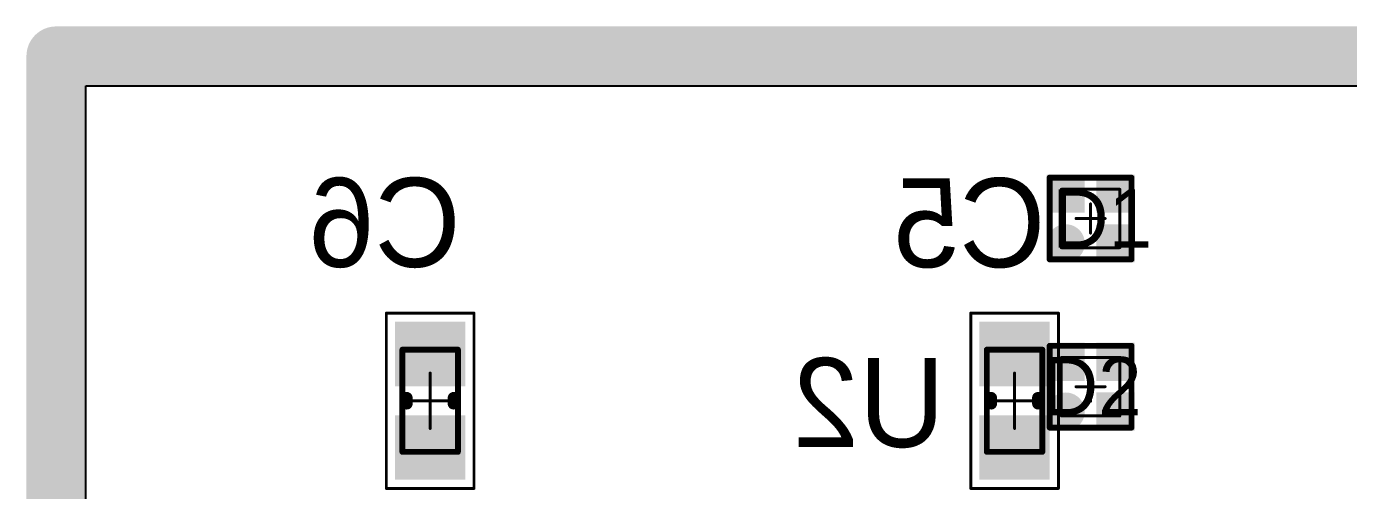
# Model space of a CAD drawing. Header units: millimetres. Extents: x 99 to 211, y 56 to 141.
# Drawn here: x 99.49 to 122.11, y 114.56 to 122.51 of the extents above; entities that cross this region are included whole.
import ezdxf

# ---------------------------------------------------------------- set-up
doc = ezdxf.new("R2010")
doc.units = ezdxf.units.MM
for name, color, linetype in [('BottomLayer', 5, 'Continuous'), ('BottomOverlay', 54, 'Continuous'), ('BottomPaste', 16, 'Continuous'), ('BottomSolder', 6, 'Continuous'), ('InternalPlane1', 76, 'Continuous'), ('InternalPlane2', 16, 'Continuous'), ('Mechanical12', 56, 'Continuous'), ('Mechanical13', 56, 'Continuous'), ('Mechanical15', 56, 'Continuous'), ('TopLayer', 1, 'Continuous'), ('TopPaste', 8, 'Continuous'), ('TopSolder', 216, 'Continuous')]:
    doc.layers.add(name, color=color, linetype=linetype)

# ---------------------------------------------------------------- blocks, each defined once
blk = doc.blocks.new('CAPC0603_1608_55_N_B_1')
at = {"layer": 'BottomLayer'}
for points in [[(-1.25, 0.5), (-1.25, -0.5), (-0.35, 0.5), (-0.35, -0.5)], [(0.35, 0.5), (0.35, -0.5), (1.25, 0.5), (1.25, -0.5)]]:
    blk.add_solid(points, dxfattribs=at)
at = {"layer": 'BottomOverlay', "const_width": 0.2}
for points in [[(0.05, 0.4), (-0.05, 0.4)], [(0.05, -0.4), (-0.05, -0.4)]]:
    blk.add_lwpolyline(points, dxfattribs=at)
at = {"layer": 'BottomOverlay', "const_width": 0.1}
for points in [[(-0.1, 0.4, 1), (0, 0.4, 1)], [(0, 0.4, 1), (0.1, 0.4, 1)], [(-0.1, -0.4, 1), (0, -0.4, 1)], [(0, -0.4, 1), (0.1, -0.4, 1)]]:
    blk.add_lwpolyline(points, format="xyb", close=True, dxfattribs=at)
at = {"layer": 'BottomPaste'}
for points in [[(-1.25, 0.5), (-1.25, -0.5), (-0.35, 0.5), (-0.35, -0.5)], [(0.35, 0.5), (0.35, -0.5), (1.25, 0.5), (1.25, -0.5)]]:
    blk.add_solid(points, dxfattribs=at)
at = {"layer": 'BottomSolder'}
for points in [[(-1.352, 0.602), (-1.352, -0.602), (-0.248, 0.602), (-0.248, -0.602)], [(0.248, 0.602), (0.248, -0.602), (1.352, 0.602), (1.352, -0.602)]]:
    blk.add_solid(points, dxfattribs=at)
at = {"layer": 'Mechanical13', "const_width": 0.1}
for points in [[(0.875, 0.475), (-0.875, 0.475)], [(-0.875, -0.475), (-0.875, 0.475)], [(0.875, -0.475), (0.875, 0.475)], [(0.875, -0.475), (-0.875, -0.475)]]:
    blk.add_lwpolyline(points, dxfattribs=at)
at = {"layer": 'Mechanical13', "const_width": 0.05}
for points in [[(-0.9, 0.475, 1), (-0.85, 0.475, 1)], [(-0.9, 0.475, 1), (-0.85, 0.475, 1)], [(0.85, 0.475, 1), (0.9, 0.475, 1)], [(0.85, 0.475, 1), (0.9, 0.475, 1)], [(-0.9, -0.475, 1), (-0.85, -0.475, 1)], [(-0.9, -0.475, 1), (-0.85, -0.475, 1)], [(0.85, -0.475, 1), (0.9, -0.475, 1)], [(0.85, -0.475, 1), (0.9, -0.475, 1)]]:
    blk.add_lwpolyline(points, format="xyb", close=True, dxfattribs=at)
at = {"layer": 'Mechanical15', "const_width": 0.05}
for points in [[(1.5, 0.75), (-1.5, 0.75)], [(-1.5, -0.75), (-1.5, 0.75)], [(1.5, -0.75), (1.5, 0.75)], [(0, -0.475), (0, 0.475)], [(0.475, 0), (-0.475, 0)], [(1.5, -0.75), (-1.5, -0.75)]]:
    blk.add_lwpolyline(points, dxfattribs=at)
at = {"layer": 'Mechanical15', "const_width": 0.025}
for points in [[(-1.513, 0.75, 1), (-1.488, 0.75, 1)], [(-1.513, 0.75, 1), (-1.488, 0.75, 1)], [(1.488, 0.75, 1), (1.513, 0.75, 1)], [(1.488, 0.75, 1), (1.513, 0.75, 1)], [(-0.012, 0.475, 1), (0.013, 0.475, 1)], [(-0.487, 0, 1), (-0.462, 0, 1)], [(0.462, 0, 1), (0.487, 0, 1)], [(-0.012, -0.475, 1), (0.013, -0.475, 1)], [(-1.513, -0.75, 1), (-1.488, -0.75, 1)], [(-1.513, -0.75, 1), (-1.488, -0.75, 1)], [(1.488, -0.75, 1), (1.513, -0.75, 1)], [(1.488, -0.75, 1), (1.513, -0.75, 1)]]:
    blk.add_lwpolyline(points, format="xyb", close=True, dxfattribs=at)
blk = doc.blocks.new('CAPC0603_1608_55_N_B_2')
at = {"layer": 'BottomLayer'}
for points in [[(-1.25, 0.5), (-1.25, -0.5), (-0.35, 0.5), (-0.35, -0.5)], [(0.35, 0.5), (0.35, -0.5), (1.25, 0.5), (1.25, -0.5)]]:
    blk.add_solid(points, dxfattribs=at)
at = {"layer": 'BottomOverlay', "const_width": 0.2}
for points in [[(0.05, 0.4), (-0.05, 0.4)], [(0.05, -0.4), (-0.05, -0.4)]]:
    blk.add_lwpolyline(points, dxfattribs=at)
at = {"layer": 'BottomOverlay', "const_width": 0.1}
for points in [[(-0.1, 0.4, 1), (0, 0.4, 1)], [(0, 0.4, 1), (0.1, 0.4, 1)], [(-0.1, -0.4, 1), (0, -0.4, 1)], [(0, -0.4, 1), (0.1, -0.4, 1)]]:
    blk.add_lwpolyline(points, format="xyb", close=True, dxfattribs=at)
at = {"layer": 'BottomPaste'}
for points in [[(-1.25, 0.5), (-1.25, -0.5), (-0.35, 0.5), (-0.35, -0.5)], [(0.35, 0.5), (0.35, -0.5), (1.25, 0.5), (1.25, -0.5)]]:
    blk.add_solid(points, dxfattribs=at)
at = {"layer": 'BottomSolder'}
for points in [[(-1.352, 0.602), (-1.352, -0.602), (-0.248, 0.602), (-0.248, -0.602)], [(0.248, 0.602), (0.248, -0.602), (1.352, 0.602), (1.352, -0.602)]]:
    blk.add_solid(points, dxfattribs=at)
at = {"layer": 'Mechanical13', "const_width": 0.1}
for points in [[(0.875, 0.475), (-0.875, 0.475)], [(-0.875, -0.475), (-0.875, 0.475)], [(0.875, -0.475), (0.875, 0.475)], [(0.875, -0.475), (-0.875, -0.475)]]:
    blk.add_lwpolyline(points, dxfattribs=at)
at = {"layer": 'Mechanical13', "const_width": 0.05}
for points in [[(-0.9, 0.475, 1), (-0.85, 0.475, 1)], [(-0.9, 0.475, 1), (-0.85, 0.475, 1)], [(0.85, 0.475, 1), (0.9, 0.475, 1)], [(0.85, 0.475, 1), (0.9, 0.475, 1)], [(-0.9, -0.475, 1), (-0.85, -0.475, 1)], [(-0.9, -0.475, 1), (-0.85, -0.475, 1)], [(0.85, -0.475, 1), (0.9, -0.475, 1)], [(0.85, -0.475, 1), (0.9, -0.475, 1)]]:
    blk.add_lwpolyline(points, format="xyb", close=True, dxfattribs=at)
at = {"layer": 'Mechanical15', "const_width": 0.05}
for points in [[(1.5, 0.75), (-1.5, 0.75)], [(-1.5, -0.75), (-1.5, 0.75)], [(1.5, -0.75), (1.5, 0.75)], [(0, -0.475), (0, 0.475)], [(0.475, 0), (-0.475, 0)], [(1.5, -0.75), (-1.5, -0.75)]]:
    blk.add_lwpolyline(points, dxfattribs=at)
at = {"layer": 'Mechanical15', "const_width": 0.025}
for points in [[(-1.513, 0.75, 1), (-1.488, 0.75, 1)], [(-1.513, 0.75, 1), (-1.488, 0.75, 1)], [(1.488, 0.75, 1), (1.513, 0.75, 1)], [(1.488, 0.75, 1), (1.513, 0.75, 1)], [(-0.012, 0.475, 1), (0.013, 0.475, 1)], [(-0.487, 0, 1), (-0.462, 0, 1)], [(0.462, 0, 1), (0.487, 0, 1)], [(-0.012, -0.475, 1), (0.013, -0.475, 1)], [(-1.513, -0.75, 1), (-1.488, -0.75, 1)], [(-1.513, -0.75, 1), (-1.488, -0.75, 1)], [(1.488, -0.75, 1), (1.513, -0.75, 1)], [(1.488, -0.75, 1), (1.513, -0.75, 1)]]:
    blk.add_lwpolyline(points, format="xyb", close=True, dxfattribs=at)
blk = doc.blocks.new('LED0402SX_N_15')
at = {"layer": 'Mechanical13', "const_width": 0.05}
for points in [[(-0.5, 0.5), (0.5, 0.5)], [(-0.5, -0.5), (-0.5, 0.5)], [(0.5, -0.5), (0.5, 0.5)], [(-0.5, -0.5), (0.5, -0.5)]]:
    blk.add_lwpolyline(points, dxfattribs=at)
at = {"layer": 'Mechanical13', "const_width": 0.025}
for points in [[(-0.512, 0.5, 1), (-0.487, 0.5, 1)], [(-0.512, 0.5, 1), (-0.487, 0.5, 1)], [(0.488, 0.5, 1), (0.513, 0.5, 1)], [(0.488, 0.5, 1), (0.513, 0.5, 1)], [(-0.512, -0.5, 1), (-0.487, -0.5, 1)], [(-0.512, -0.5, 1), (-0.487, -0.5, 1)], [(0.488, -0.5, 1), (0.513, -0.5, 1)], [(0.488, -0.5, 1), (0.513, -0.5, 1)]]:
    blk.add_lwpolyline(points, format="xyb", close=True, dxfattribs=at)
at = {"layer": 'Mechanical15'}
for points, const_width in [([(-0.7, 0.7), (0.7, 0.7)], 0.1), ([(-0.7, -0.7), (-0.7, 0.7)], 0.1), ([(0.7, -0.7), (0.7, 0.7)], 0.1), ([(0, -0.25), (0, 0.25)], 0.05), ([(-0.25, 0), (0.25, 0)], 0.05), ([(-0.7, -0.7), (0.7, -0.7)], 0.1)]:
    blk.add_lwpolyline(points, dxfattribs=dict(at, const_width=const_width))
for points, const_width in [([(-0.725, 0.7, 1), (-0.675, 0.7, 1)], 0.05), ([(-0.725, 0.7, 1), (-0.675, 0.7, 1)], 0.05), ([(0.675, 0.7, 1), (0.725, 0.7, 1)], 0.05), ([(0.675, 0.7, 1), (0.725, 0.7, 1)], 0.05), ([(-0.013, 0.25, 1), (0.012, 0.25, 1)], 0.025), ([(-0.262, 0, 1), (-0.237, 0, 1)], 0.025), ([(0.237, 0, 1), (0.262, 0, 1)], 0.025), ([(-0.013, -0.25, 1), (0.012, -0.25, 1)], 0.025), ([(-0.725, -0.7, 1), (-0.675, -0.7, 1)], 0.05), ([(-0.725, -0.7, 1), (-0.675, -0.7, 1)], 0.05), ([(0.675, -0.7, 1), (0.725, -0.7, 1)], 0.05), ([(0.675, -0.7, 1), (0.725, -0.7, 1)], 0.05)]:
    blk.add_lwpolyline(points, format="xyb", close=True, dxfattribs=dict(at, const_width=const_width))
at = {"layer": 'TopLayer', "const_width": 0.225}
blk.add_lwpolyline([(-0.537, -0.425, 1), (-0.313, -0.425, 1)], format="xyb", close=True, dxfattribs=at)
at = {"layer": 'TopLayer'}
for points in [[(-0.65, 0.2), (-0.2, 0.2), (-0.65, 0.65), (-0.2, 0.65)], [(0.2, 0.2), (0.65, 0.2), (0.2, 0.65), (0.65, 0.65)], [(0.2, -0.65), (0.65, -0.65), (0.2, -0.2), (0.65, -0.2)]]:
    blk.add_solid(points, dxfattribs=at)
at = {"layer": 'TopPaste', "const_width": 0.225}
blk.add_lwpolyline([(-0.537, -0.425, 1), (-0.313, -0.425, 1)], format="xyb", close=True, dxfattribs=at)
at = {"layer": 'TopPaste'}
for points in [[(-0.65, 0.2), (-0.2, 0.2), (-0.65, 0.65), (-0.2, 0.65)], [(0.2, 0.2), (0.65, 0.2), (0.2, 0.65), (0.65, 0.65)], [(0.2, -0.65), (0.65, -0.65), (0.2, -0.2), (0.65, -0.2)]]:
    blk.add_solid(points, dxfattribs=at)
at = {"layer": 'TopSolder', "const_width": 0.327}
blk.add_lwpolyline([(-0.588, -0.425, 1), (-0.262, -0.425, 1)], format="xyb", close=True, dxfattribs=at)
at = {"layer": 'TopSolder'}
for points in [[(-0.752, 0.098), (-0.098, 0.098), (-0.752, 0.752), (-0.098, 0.752)], [(0.098, 0.098), (0.752, 0.098), (0.098, 0.752), (0.752, 0.752)], [(0.098, -0.752), (0.752, -0.752), (0.098, -0.098), (0.752, -0.098)]]:
    blk.add_solid(points, dxfattribs=at)
blk = doc.blocks.new('LED0402SX_N_16')
at = {"layer": 'Mechanical13', "const_width": 0.05}
for points in [[(-0.5, 0.5), (0.5, 0.5)], [(-0.5, -0.5), (-0.5, 0.5)], [(0.5, -0.5), (0.5, 0.5)], [(-0.5, -0.5), (0.5, -0.5)]]:
    blk.add_lwpolyline(points, dxfattribs=at)
at = {"layer": 'Mechanical13', "const_width": 0.025}
for points in [[(-0.512, 0.5, 1), (-0.487, 0.5, 1)], [(-0.512, 0.5, 1), (-0.487, 0.5, 1)], [(0.488, 0.5, 1), (0.513, 0.5, 1)], [(0.488, 0.5, 1), (0.513, 0.5, 1)], [(-0.512, -0.5, 1), (-0.487, -0.5, 1)], [(-0.512, -0.5, 1), (-0.487, -0.5, 1)], [(0.488, -0.5, 1), (0.513, -0.5, 1)], [(0.488, -0.5, 1), (0.513, -0.5, 1)]]:
    blk.add_lwpolyline(points, format="xyb", close=True, dxfattribs=at)
at = {"layer": 'Mechanical15'}
for points, const_width in [([(-0.7, 0.7), (0.7, 0.7)], 0.1), ([(-0.7, -0.7), (-0.7, 0.7)], 0.1), ([(0.7, -0.7), (0.7, 0.7)], 0.1), ([(0, -0.25), (0, 0.25)], 0.05), ([(-0.25, 0), (0.25, 0)], 0.05), ([(-0.7, -0.7), (0.7, -0.7)], 0.1)]:
    blk.add_lwpolyline(points, dxfattribs=dict(at, const_width=const_width))
for points, const_width in [([(-0.725, 0.7, 1), (-0.675, 0.7, 1)], 0.05), ([(-0.725, 0.7, 1), (-0.675, 0.7, 1)], 0.05), ([(0.675, 0.7, 1), (0.725, 0.7, 1)], 0.05), ([(0.675, 0.7, 1), (0.725, 0.7, 1)], 0.05), ([(-0.013, 0.25, 1), (0.012, 0.25, 1)], 0.025), ([(-0.262, 0, 1), (-0.237, 0, 1)], 0.025), ([(0.237, 0, 1), (0.262, 0, 1)], 0.025), ([(-0.013, -0.25, 1), (0.012, -0.25, 1)], 0.025), ([(-0.725, -0.7, 1), (-0.675, -0.7, 1)], 0.05), ([(-0.725, -0.7, 1), (-0.675, -0.7, 1)], 0.05), ([(0.675, -0.7, 1), (0.725, -0.7, 1)], 0.05), ([(0.675, -0.7, 1), (0.725, -0.7, 1)], 0.05)]:
    blk.add_lwpolyline(points, format="xyb", close=True, dxfattribs=dict(at, const_width=const_width))
at = {"layer": 'TopLayer', "const_width": 0.225}
blk.add_lwpolyline([(-0.537, -0.425, 1), (-0.313, -0.425, 1)], format="xyb", close=True, dxfattribs=at)
at = {"layer": 'TopLayer'}
for points in [[(-0.65, 0.2), (-0.2, 0.2), (-0.65, 0.65), (-0.2, 0.65)], [(0.2, 0.2), (0.65, 0.2), (0.2, 0.65), (0.65, 0.65)], [(0.2, -0.65), (0.65, -0.65), (0.2, -0.2), (0.65, -0.2)]]:
    blk.add_solid(points, dxfattribs=at)
at = {"layer": 'TopPaste', "const_width": 0.225}
blk.add_lwpolyline([(-0.537, -0.425, 1), (-0.313, -0.425, 1)], format="xyb", close=True, dxfattribs=at)
at = {"layer": 'TopPaste'}
for points in [[(-0.65, 0.2), (-0.2, 0.2), (-0.65, 0.65), (-0.2, 0.65)], [(0.2, 0.2), (0.65, 0.2), (0.2, 0.65), (0.65, 0.65)], [(0.2, -0.65), (0.65, -0.65), (0.2, -0.2), (0.65, -0.2)]]:
    blk.add_solid(points, dxfattribs=at)
at = {"layer": 'TopSolder', "const_width": 0.327}
blk.add_lwpolyline([(-0.588, -0.425, 1), (-0.262, -0.425, 1)], format="xyb", close=True, dxfattribs=at)
at = {"layer": 'TopSolder'}
for points in [[(-0.752, 0.098), (-0.098, 0.098), (-0.752, 0.752), (-0.098, 0.752)], [(0.098, 0.098), (0.752, 0.098), (0.098, 0.752), (0.752, 0.752)], [(0.098, -0.752), (0.752, -0.752), (0.098, -0.098), (0.752, -0.098)]]:
    blk.add_solid(points, dxfattribs=at)

msp = doc.modelspace()

# ---------------------------------------------------------------- linework, layer by layer
at = {"layer": 'InternalPlane1'}
for p, q in [((100.51, 100.51), (100.51, 121.49)), ((100.51, 121.49), (209.49, 121.49))]:
    msp.add_line(p, q, dxfattribs=at)
at = {"layer": 'InternalPlane1', "const_width": 1.016}
for points in [[(100, 122), (210, 122)], [(100, 100), (100, 122)]]:
    msp.add_lwpolyline(points, dxfattribs=at)
at = {"layer": 'InternalPlane1', "const_width": 0.508}
msp.add_lwpolyline([(99.746, 122, 1), (100.254, 122, 1)], format="xyb", close=True, dxfattribs=at)
msp.add_lwpolyline([(99.746, 122, 1), (100.254, 122, 1)], format="xyb", close=True, dxfattribs=at)
at = {"layer": 'InternalPlane2'}
for p, q in [((100.51, 100.51), (100.51, 121.49)), ((100.51, 121.49), (209.49, 121.49))]:
    msp.add_line(p, q, dxfattribs=at)
at = {"layer": 'InternalPlane2', "const_width": 1.016}
for points in [[(100, 122), (210, 122)], [(100, 100), (100, 122)]]:
    msp.add_lwpolyline(points, dxfattribs=at)
at = {"layer": 'InternalPlane2', "const_width": 0.508}
msp.add_lwpolyline([(99.746, 122, 1), (100.254, 122, 1)], format="xyb", close=True, dxfattribs=at)
msp.add_lwpolyline([(99.746, 122, 1), (100.254, 122, 1)], format="xyb", close=True, dxfattribs=at)

# ---------------------------------------------------------------- block references
for name, p in [('LED0402SX_N_15', (117.7, 119.22)), ('LED0402SX_N_16', (117.7, 116.34))]:
    msp.add_blockref(name, p)
at = {"rotation": 270}
for name, p in [('CAPC0603_1608_55_N_B_1', (106.4, 116.1)), ('CAPC0603_1608_55_N_B_2', (116.4, 116.1))]:
    msp.add_blockref(name, p, dxfattribs=at)

# ---------------------------------------------------------------- texts
at = {"layer": 'BottomOverlay', "text_generation_flag": 2}
for s, p in [('C6', (106.924, 118.391)), ('C5', (116.93, 118.386)), ('U2', (115.207, 115.308))]:
    msp.add_text(s, height=1.524, dxfattribs=at).set_placement(p)
at = {"layer": 'Mechanical12'}
for s, p in [('D1', (117.043, 118.72)), ('D2', (116.865, 115.849))]:
    msp.add_text(s, height=1, dxfattribs=at).set_placement(p)

doc.saveas('drawing.dxf')
